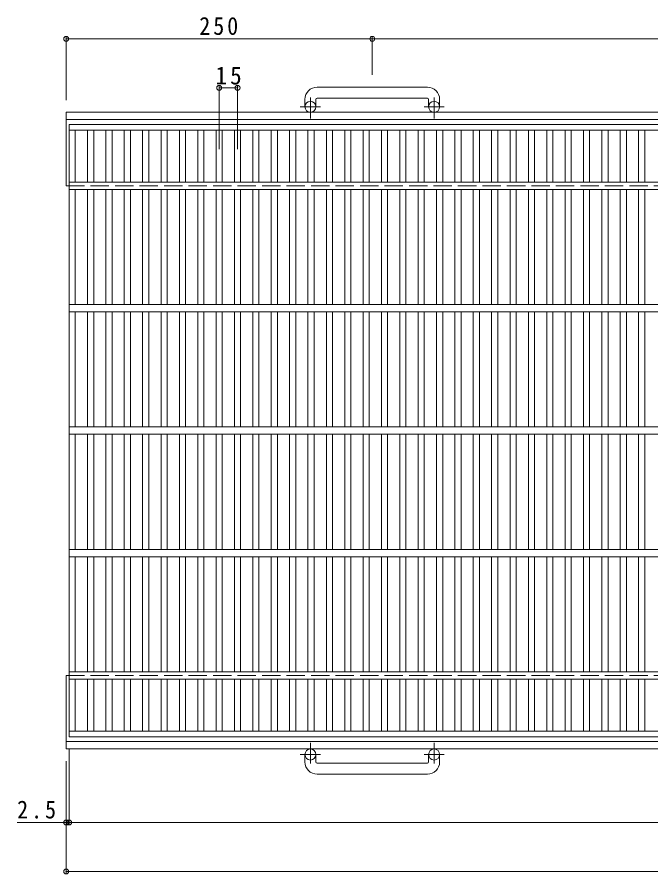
# Model space of a CAD drawing. Units: millimetres at full size, sheet at 1:5; details may follow other scales. Extents: x -850 to 902, y -691 to 651.
# Drawn here: x -850 to -332, y -161 to 539 of the extents above; entities that cross this region are included whole.
import ezdxf

# ---------------------------------------------------------------- set-up
doc = ezdxf.new("R2010")
doc.units = ezdxf.units.MM
doc.header["$LTSCALE"] = 5
doc.header["$PDMODE"] = 32
doc.header["$PDSIZE"] = 4
doc.linetypes.add('CHAIN1', pattern=[8, 5, -1, 1, -1])
doc.linetypes.add('DASHED3', pattern=[4, 3, -1])
for name, color, linetype, lineweight in [('E-1', 2, 'Continuous', 9), ('E-2', 3, 'Continuous', 9), ('E-4', 7, 'Continuous', 9)]:
    doc.layers.add(name, color=color, linetype=linetype, lineweight=lineweight)
doc.styles.add('ＭＳ ゴシック', font='')
doc.styles.get('ＭＳ ゴシック').set_extended_font_data('MS Gothic')

msp = doc.modelspace()

# ---------------------------------------------------------------- linework, layer by layer
at = {"layer": 'E-1'}
for p, q in [((-515, 481.85), (-605, 481.85)), ((-615, 471.85), (-615, 465.75)), ((-606, 471.85), (-606, 465.75)), ((-605, 472.849), (-515, 472.849)), ((-514, 471.85), (-514, 465.75)), ((-505, 471.85), (-505, 465.75)), ((-810, 401.25), (-810, 461.25)), ((-810, 461.25), (376.422, 461.25)), ((-810, 455.25), (375.163, 455.25)), ((-810, 1.249), (-810, -58.751)), ((-810, -52.751), (364.207, -52.751)), ((-810, -58.751), (362.948, -58.751)), ((-615, -69.351), (-615, -63.251)), ((-606, -69.351), (-606, -63.251)), ((-514, -69.351), (-514, -63.251)), ((-505, -69.351), (-505, -63.251)), ((-605, -70.351), (-515, -70.351)), ((-515, -79.351), (-605, -79.351))]:
    msp.add_line(p, q, dxfattribs=at)
at = {"layer": 'E-1', "linetype": 'CHAIN1'}
for p, q in [((-610.5, 456.143), (-610.5, 473.24)), ((-509.5, 456.143), (-509.5, 473.24)), ((-602.337, 465.75), (-618.744, 465.75)), ((-501.337, 465.75), (-517.744, 465.75)), ((-610.5, -53.644), (-610.5, -70.741)), ((-509.5, -53.644), (-509.5, -70.741)), ((-602.337, -63.251), (-618.744, -63.251)), ((-501.337, -63.251), (-517.744, -63.251))]:
    msp.add_line(p, q, dxfattribs=at)
at = {"layer": 'E-1', "linetype": 'DASHED3'}
for p, q in [((-810, 401.25), (363.833, 401.25)), ((-810, 1.249), (375.538, 1.249))]:
    msp.add_line(p, q, dxfattribs=at)
at = {"layer": 'E-1'}
for centre in [(-610.5, 465.75), (-509.5, 465.75), (-610.5, -63.251), (-509.5, -63.251)]:
    msp.add_circle(centre, 4.5, dxfattribs=at)
for centre, radius, start, end in [((-605, 471.85), 10, 90, 180), ((-515, 471.85), 10, 0, 90), ((-605, 471.85), 1, 90, 180), ((-515, 471.85), 1, 0, 90), ((-605, -69.351), 10, 180, 270), ((-605, -69.351), 1, 180, 270), ((-515, -69.351), 10, 270, 0), ((-515, -69.351), 1, 270, 0)]:
    msp.add_arc(centre, radius, start, end, dxfattribs=at)
at = {"layer": 'E-2'}
for p, q in [((-807.5, -48.751), (-807.5, 451.249)), ((-807.5, 451.249), (187.5, 451.249)), ((-807.5, 446.749), (187.5, 446.749)), ((-802.5, 404.249), (-802.5, 446.749)), ((-792.5, 404.249), (-792.5, 446.749)), ((-787.5, 404.249), (-787.5, 446.749)), ((-777.5, 404.249), (-777.5, 446.749)), ((-772.5, 404.249), (-772.5, 446.749)), ((-762.5, 404.249), (-762.5, 446.749)), ((-757.5, 404.249), (-757.5, 446.749)), ((-747.5, 404.249), (-747.5, 446.749)), ((-742.5, 404.249), (-742.5, 446.749)), ((-732.5, 404.249), (-732.5, 446.749)), ((-727.5, 404.249), (-727.5, 446.749)), ((-717.5, 404.249), (-717.5, 446.749)), ((-712.5, 404.249), (-712.5, 446.749)), ((-702.5, 404.249), (-702.5, 446.749)), ((-697.5, 404.249), (-697.5, 446.749)), ((-687.5, 404.249), (-687.5, 446.749)), ((-682.5, 404.249), (-682.5, 446.749)), ((-672.5, 404.249), (-672.5, 446.749)), ((-667.5, 404.249), (-667.5, 446.749)), ((-657.5, 404.249), (-657.5, 446.749)), ((-652.5, 404.249), (-652.5, 446.749)), ((-642.5, 404.249), (-642.5, 446.749)), ((-637.5, 404.249), (-637.5, 446.749)), ((-627.5, 404.249), (-627.5, 446.749)), ((-622.5, 404.249), (-622.5, 446.749)), ((-612.5, 404.249), (-612.5, 446.749)), ((-607.5, 404.249), (-607.5, 446.749)), ((-597.5, 404.249), (-597.5, 446.749)), ((-592.5, 404.249), (-592.5, 446.749)), ((-582.5, 404.249), (-582.5, 446.749)), ((-577.5, 404.249), (-577.5, 446.749)), ((-567.5, 404.249), (-567.5, 446.749)), ((-562.5, 404.249), (-562.5, 446.749)), ((-552.5, 404.249), (-552.5, 446.749)), ((-547.5, 404.249), (-547.5, 446.749)), ((-537.5, 404.249), (-537.5, 446.749)), ((-532.5, 404.249), (-532.5, 446.749)), ((-522.5, 404.249), (-522.5, 446.749)), ((-517.5, 404.249), (-517.5, 446.749)), ((-507.5, 404.249), (-507.5, 446.749)), ((-502.5, 404.249), (-502.5, 446.749)), ((-492.5, 404.249), (-492.5, 446.749)), ((-487.5, 404.249), (-487.5, 446.749)), ((-477.5, 404.249), (-477.5, 446.749)), ((-472.5, 404.249), (-472.5, 446.749)), ((-462.5, 404.249), (-462.5, 446.749)), ((-457.5, 404.249), (-457.5, 446.749)), ((-447.5, 404.249), (-447.5, 446.749)), ((-442.5, 404.249), (-442.5, 446.749)), ((-432.5, 404.249), (-432.5, 446.749)), ((-427.5, 404.249), (-427.5, 446.749)), ((-417.5, 404.249), (-417.5, 446.749)), ((-412.5, 404.249), (-412.5, 446.749)), ((-402.5, 404.249), (-402.5, 446.749)), ((-397.5, 404.249), (-397.5, 446.749)), ((-387.5, 404.249), (-387.5, 446.749)), ((-382.5, 404.249), (-382.5, 446.749)), ((-372.5, 404.249), (-372.5, 446.749)), ((-367.5, 404.249), (-367.5, 446.749)), ((-357.5, 404.249), (-357.5, 446.749)), ((-352.5, 404.249), (-352.5, 446.749)), ((-342.5, 404.249), (-342.5, 446.749)), ((-337.5, 404.249), (-337.5, 446.749)), ((187.5, 404.249), (-807.5, 404.249)), ((187.5, 398.249), (-807.5, 398.249)), ((-802.5, 304.249), (-802.5, 398.249)), ((-792.5, 304.249), (-792.5, 398.249)), ((-787.5, 304.249), (-787.5, 398.249)), ((-777.5, 304.249), (-777.5, 398.249)), ((-772.5, 304.249), (-772.5, 398.249)), ((-762.5, 304.249), (-762.5, 398.249)), ((-757.5, 304.249), (-757.5, 398.249)), ((-747.5, 304.249), (-747.5, 398.249)), ((-742.5, 304.249), (-742.5, 398.249)), ((-732.5, 304.249), (-732.5, 398.249)), ((-727.5, 304.249), (-727.5, 398.249)), ((-717.5, 304.249), (-717.5, 398.249)), ((-712.5, 304.249), (-712.5, 398.249)), ((-702.5, 304.249), (-702.5, 398.249)), ((-697.5, 304.249), (-697.5, 398.249)), ((-687.5, 304.249), (-687.5, 398.249)), ((-682.5, 304.249), (-682.5, 398.249)), ((-672.5, 304.249), (-672.5, 398.249)), ((-667.5, 304.249), (-667.5, 398.249)), ((-657.5, 304.249), (-657.5, 398.249)), ((-652.5, 304.249), (-652.5, 398.249)), ((-642.5, 304.249), (-642.5, 398.249)), ((-637.5, 304.249), (-637.5, 398.249)), ((-627.5, 304.249), (-627.5, 398.249)), ((-622.5, 304.249), (-622.5, 398.249)), ((-612.5, 304.249), (-612.5, 398.249)), ((-607.5, 304.249), (-607.5, 398.249)), ((-597.5, 304.249), (-597.5, 398.249)), ((-592.5, 304.249), (-592.5, 398.249)), ((-582.5, 304.249), (-582.5, 398.249)), ((-577.5, 304.249), (-577.5, 398.249)), ((-567.5, 304.249), (-567.5, 398.249)), ((-562.5, 304.249), (-562.5, 398.249)), ((-552.5, 304.249), (-552.5, 398.249)), ((-547.5, 304.249), (-547.5, 398.249)), ((-537.5, 304.249), (-537.5, 398.249)), ((-532.5, 304.249), (-532.5, 398.249)), ((-522.5, 304.249), (-522.5, 398.249)), ((-517.5, 304.249), (-517.5, 398.249)), ((-507.5, 304.249), (-507.5, 398.249)), ((-502.5, 304.249), (-502.5, 398.249)), ((-492.5, 304.249), (-492.5, 398.249)), ((-487.5, 304.249), (-487.5, 398.249)), ((-477.5, 304.249), (-477.5, 398.249)), ((-472.5, 304.249), (-472.5, 398.249)), ((-462.5, 304.249), (-462.5, 398.249)), ((-457.5, 304.249), (-457.5, 398.249)), ((-447.5, 304.249), (-447.5, 398.249)), ((-442.5, 304.249), (-442.5, 398.249)), ((-432.5, 304.249), (-432.5, 398.249)), ((-427.5, 304.249), (-427.5, 398.249)), ((-417.5, 304.249), (-417.5, 398.249)), ((-412.5, 304.249), (-412.5, 398.249)), ((-402.5, 304.249), (-402.5, 398.249)), ((-397.5, 304.249), (-397.5, 398.249)), ((-387.5, 304.249), (-387.5, 398.249)), ((-382.5, 304.249), (-382.5, 398.249)), ((-372.5, 304.249), (-372.5, 398.249)), ((-367.5, 304.249), (-367.5, 398.249)), ((-357.5, 304.249), (-357.5, 398.249)), ((-352.5, 304.249), (-352.5, 398.249)), ((-342.5, 304.249), (-342.5, 398.249)), ((-337.5, 304.249), (-337.5, 398.249)), ((187.5, 304.249), (-807.5, 304.249)), ((187.5, 298.249), (-807.5, 298.249)), ((-802.5, 204.249), (-802.5, 298.249)), ((-792.5, 204.249), (-792.5, 298.249)), ((-787.5, 204.249), (-787.5, 298.249)), ((-777.5, 204.249), (-777.5, 298.249)), ((-772.5, 204.249), (-772.5, 298.249)), ((-762.5, 204.249), (-762.5, 298.249)), ((-757.5, 204.249), (-757.5, 298.249)), ((-747.5, 204.249), (-747.5, 298.249)), ((-742.5, 204.249), (-742.5, 298.249)), ((-732.5, 204.249), (-732.5, 298.249)), ((-727.5, 204.249), (-727.5, 298.249)), ((-717.5, 204.249), (-717.5, 298.249)), ((-712.5, 204.249), (-712.5, 298.249)), ((-702.5, 204.249), (-702.5, 298.249)), ((-697.5, 204.249), (-697.5, 298.249)), ((-687.5, 204.249), (-687.5, 298.249)), ((-682.5, 204.249), (-682.5, 298.249)), ((-672.5, 204.249), (-672.5, 298.249)), ((-667.5, 204.249), (-667.5, 298.249)), ((-657.5, 204.249), (-657.5, 298.249)), ((-652.5, 204.249), (-652.5, 298.249)), ((-642.5, 204.249), (-642.5, 298.249)), ((-637.5, 204.249), (-637.5, 298.249)), ((-627.5, 204.249), (-627.5, 298.249)), ((-622.5, 204.249), (-622.5, 298.249)), ((-612.5, 204.249), (-612.5, 298.249)), ((-607.5, 204.249), (-607.5, 298.249)), ((-597.5, 204.249), (-597.5, 298.249)), ((-592.5, 204.249), (-592.5, 298.249)), ((-582.5, 204.249), (-582.5, 298.249)), ((-577.5, 204.249), (-577.5, 298.249)), ((-567.5, 204.249), (-567.5, 298.249)), ((-562.5, 204.249), (-562.5, 298.249)), ((-552.5, 204.249), (-552.5, 298.249)), ((-547.5, 204.249), (-547.5, 298.249)), ((-537.5, 204.249), (-537.5, 298.249)), ((-532.5, 204.249), (-532.5, 298.249)), ((-522.5, 204.249), (-522.5, 298.249)), ((-517.5, 204.249), (-517.5, 298.249)), ((-507.5, 204.249), (-507.5, 298.249)), ((-502.5, 204.249), (-502.5, 298.249)), ((-492.5, 204.249), (-492.5, 298.249)), ((-487.5, 204.249), (-487.5, 298.249)), ((-477.5, 204.249), (-477.5, 298.249)), ((-472.5, 204.249), (-472.5, 298.249)), ((-462.5, 204.249), (-462.5, 298.249)), ((-457.5, 204.249), (-457.5, 298.249)), ((-447.5, 204.249), (-447.5, 298.249)), ((-442.5, 204.249), (-442.5, 298.249)), ((-432.5, 204.249), (-432.5, 298.249)), ((-427.5, 204.249), (-427.5, 298.249)), ((-417.5, 204.249), (-417.5, 298.249)), ((-412.5, 204.249), (-412.5, 298.249)), ((-402.5, 204.249), (-402.5, 298.249)), ((-397.5, 204.249), (-397.5, 298.249)), ((-387.5, 204.249), (-387.5, 298.249)), ((-382.5, 204.249), (-382.5, 298.249)), ((-372.5, 204.249), (-372.5, 298.249)), ((-367.5, 204.249), (-367.5, 298.249)), ((-357.5, 204.249), (-357.5, 298.249)), ((-352.5, 204.249), (-352.5, 298.249)), ((-342.5, 204.249), (-342.5, 298.249)), ((-337.5, 204.249), (-337.5, 298.249)), ((187.5, 204.249), (-807.5, 204.249)), ((187.5, 198.249), (-807.5, 198.249)), ((-802.5, 104.249), (-802.5, 198.249)), ((-792.5, 104.249), (-792.5, 198.249)), ((-787.5, 104.249), (-787.5, 198.249)), ((-777.5, 104.249), (-777.5, 198.249)), ((-772.5, 104.249), (-772.5, 198.249)), ((-762.5, 104.249), (-762.5, 198.249)), ((-757.5, 104.249), (-757.5, 198.249)), ((-747.5, 104.249), (-747.5, 198.249)), ((-742.5, 104.249), (-742.5, 198.249)), ((-732.5, 104.249), (-732.5, 198.249)), ((-727.5, 104.249), (-727.5, 198.249)), ((-717.5, 104.249), (-717.5, 198.249)), ((-712.5, 104.249), (-712.5, 198.249)), ((-702.5, 104.249), (-702.5, 198.249)), ((-697.5, 104.249), (-697.5, 198.249)), ((-687.5, 104.249), (-687.5, 198.249)), ((-682.5, 104.249), (-682.5, 198.249)), ((-672.5, 104.249), (-672.5, 198.249)), ((-667.5, 104.249), (-667.5, 198.249)), ((-657.5, 104.249), (-657.5, 198.249)), ((-652.5, 104.249), (-652.5, 198.249)), ((-642.5, 104.249), (-642.5, 198.249)), ((-637.5, 104.249), (-637.5, 198.249)), ((-627.5, 104.249), (-627.5, 198.249)), ((-622.5, 104.249), (-622.5, 198.249)), ((-612.5, 104.249), (-612.5, 198.249)), ((-607.5, 104.249), (-607.5, 198.249)), ((-597.5, 104.249), (-597.5, 198.249)), ((-592.5, 104.249), (-592.5, 198.249)), ((-582.5, 104.249), (-582.5, 198.249)), ((-577.5, 104.249), (-577.5, 198.249)), ((-567.5, 104.249), (-567.5, 198.249)), ((-562.5, 104.249), (-562.5, 198.249)), ((-552.5, 104.249), (-552.5, 198.249)), ((-547.5, 104.249), (-547.5, 198.249)), ((-537.5, 104.249), (-537.5, 198.249)), ((-532.5, 104.249), (-532.5, 198.249)), ((-522.5, 104.249), (-522.5, 198.249)), ((-517.5, 104.249), (-517.5, 198.249)), ((-507.5, 104.249), (-507.5, 198.249)), ((-502.5, 104.249), (-502.5, 198.249)), ((-492.5, 104.249), (-492.5, 198.249)), ((-487.5, 104.249), (-487.5, 198.249)), ((-477.5, 104.249), (-477.5, 198.249)), ((-472.5, 104.249), (-472.5, 198.249)), ((-462.5, 104.249), (-462.5, 198.249)), ((-457.5, 104.249), (-457.5, 198.249)), ((-447.5, 104.249), (-447.5, 198.249)), ((-442.5, 104.249), (-442.5, 198.249)), ((-432.5, 104.249), (-432.5, 198.249)), ((-427.5, 104.249), (-427.5, 198.249)), ((-417.5, 104.249), (-417.5, 198.249)), ((-412.5, 104.249), (-412.5, 198.249)), ((-402.5, 104.249), (-402.5, 198.249)), ((-397.5, 104.249), (-397.5, 198.249)), ((-387.5, 104.249), (-387.5, 198.249)), ((-382.5, 104.249), (-382.5, 198.249)), ((-372.5, 104.249), (-372.5, 198.249)), ((-367.5, 104.249), (-367.5, 198.249)), ((-357.5, 104.249), (-357.5, 198.249)), ((-352.5, 104.249), (-352.5, 198.249)), ((-342.5, 104.249), (-342.5, 198.249)), ((-337.5, 104.249), (-337.5, 198.249)), ((187.5, 104.249), (-807.5, 104.249)), ((187.5, 98.249), (-807.5, 98.249)), ((-802.5, 4.249), (-802.5, 98.249)), ((-792.5, 4.249), (-792.5, 98.249)), ((-787.5, 4.249), (-787.5, 98.249)), ((-777.5, 4.249), (-777.5, 98.249)), ((-772.5, 4.249), (-772.5, 98.249)), ((-762.5, 4.249), (-762.5, 98.249)), ((-757.5, 4.249), (-757.5, 98.249)), ((-747.5, 4.249), (-747.5, 98.249)), ((-742.5, 4.249), (-742.5, 98.249)), ((-732.5, 4.249), (-732.5, 98.249)), ((-727.5, 4.249), (-727.5, 98.249)), ((-717.5, 4.249), (-717.5, 98.249)), ((-712.5, 4.249), (-712.5, 98.249)), ((-702.5, 4.249), (-702.5, 98.249)), ((-697.5, 4.249), (-697.5, 98.249)), ((-687.5, 4.249), (-687.5, 98.249)), ((-682.5, 4.249), (-682.5, 98.249)), ((-672.5, 4.249), (-672.5, 98.249)), ((-667.5, 4.249), (-667.5, 98.249)), ((-657.5, 4.249), (-657.5, 98.249)), ((-652.5, 4.249), (-652.5, 98.249)), ((-642.5, 4.249), (-642.5, 98.249)), ((-637.5, 4.249), (-637.5, 98.249)), ((-627.5, 4.249), (-627.5, 98.249)), ((-622.5, 4.249), (-622.5, 98.249)), ((-612.5, 4.249), (-612.5, 98.249)), ((-607.5, 4.249), (-607.5, 98.249)), ((-597.5, 4.249), (-597.5, 98.249)), ((-592.5, 4.249), (-592.5, 98.249)), ((-582.5, 4.249), (-582.5, 98.249)), ((-577.5, 4.249), (-577.5, 98.249)), ((-567.5, 4.249), (-567.5, 98.249)), ((-562.5, 4.249), (-562.5, 98.249)), ((-552.5, 4.249), (-552.5, 98.249)), ((-547.5, 4.249), (-547.5, 98.249)), ((-537.5, 4.249), (-537.5, 98.249)), ((-532.5, 4.249), (-532.5, 98.249)), ((-522.5, 4.249), (-522.5, 98.249)), ((-517.5, 4.249), (-517.5, 98.249)), ((-507.5, 4.249), (-507.5, 98.249)), ((-502.5, 4.249), (-502.5, 98.249)), ((-492.5, 4.249), (-492.5, 98.249)), ((-487.5, 4.249), (-487.5, 98.249)), ((-477.5, 4.249), (-477.5, 98.249)), ((-472.5, 4.249), (-472.5, 98.249)), ((-462.5, 4.249), (-462.5, 98.249)), ((-457.5, 4.249), (-457.5, 98.249)), ((-447.5, 4.249), (-447.5, 98.249)), ((-442.5, 4.249), (-442.5, 98.249)), ((-432.5, 4.249), (-432.5, 98.249)), ((-427.5, 4.249), (-427.5, 98.249)), ((-417.5, 4.249), (-417.5, 98.249)), ((-412.5, 4.249), (-412.5, 98.249)), ((-402.5, 4.249), (-402.5, 98.249)), ((-397.5, 4.249), (-397.5, 98.249)), ((-387.5, 4.249), (-387.5, 98.249)), ((-382.5, 4.249), (-382.5, 98.249)), ((-372.5, 4.249), (-372.5, 98.249)), ((-367.5, 4.249), (-367.5, 98.249)), ((-357.5, 4.249), (-357.5, 98.249)), ((-352.5, 4.249), (-352.5, 98.249)), ((-342.5, 4.249), (-342.5, 98.249)), ((-337.5, 4.249), (-337.5, 98.249)), ((187.5, 4.249), (-807.5, 4.249)), ((187.5, -1.751), (-807.5, -1.751)), ((-802.5, -44.251), (-802.5, -1.751)), ((-792.5, -44.251), (-792.5, -1.751)), ((-787.5, -44.251), (-787.5, -1.751)), ((-777.5, -44.251), (-777.5, -1.751)), ((-772.5, -44.251), (-772.5, -1.751)), ((-762.5, -44.251), (-762.5, -1.751)), ((-757.5, -44.251), (-757.5, -1.751)), ((-747.5, -44.251), (-747.5, -1.751)), ((-742.5, -44.251), (-742.5, -1.751)), ((-732.5, -44.251), (-732.5, -1.751)), ((-727.5, -44.251), (-727.5, -1.751)), ((-717.5, -44.251), (-717.5, -1.751)), ((-712.5, -44.251), (-712.5, -1.751)), ((-702.5, -44.251), (-702.5, -1.751)), ((-697.5, -44.251), (-697.5, -1.751)), ((-687.5, -44.251), (-687.5, -1.751)), ((-682.5, -44.251), (-682.5, -1.751)), ((-672.5, -44.251), (-672.5, -1.751)), ((-667.5, -44.251), (-667.5, -1.751)), ((-657.5, -44.251), (-657.5, -1.751)), ((-652.5, -44.251), (-652.5, -1.751)), ((-642.5, -44.251), (-642.5, -1.751)), ((-637.5, -44.251), (-637.5, -1.751)), ((-627.5, -44.251), (-627.5, -1.751)), ((-622.5, -44.251), (-622.5, -1.751)), ((-612.5, -44.251), (-612.5, -1.751)), ((-607.5, -44.251), (-607.5, -1.751)), ((-597.5, -44.251), (-597.5, -1.751)), ((-592.5, -44.251), (-592.5, -1.751)), ((-582.5, -44.251), (-582.5, -1.751)), ((-577.5, -44.251), (-577.5, -1.751)), ((-567.5, -44.251), (-567.5, -1.751)), ((-562.5, -44.251), (-562.5, -1.751)), ((-552.5, -44.251), (-552.5, -1.751)), ((-547.5, -44.251), (-547.5, -1.751)), ((-537.5, -44.251), (-537.5, -1.751)), ((-532.5, -44.251), (-532.5, -1.751)), ((-522.5, -44.251), (-522.5, -1.751)), ((-517.5, -44.251), (-517.5, -1.751)), ((-507.5, -44.251), (-507.5, -1.751)), ((-502.5, -44.251), (-502.5, -1.751)), ((-492.5, -44.251), (-492.5, -1.751)), ((-487.5, -44.251), (-487.5, -1.751)), ((-477.5, -44.251), (-477.5, -1.751)), ((-472.5, -44.251), (-472.5, -1.751)), ((-462.5, -44.251), (-462.5, -1.751)), ((-457.5, -44.251), (-457.5, -1.751)), ((-447.5, -44.251), (-447.5, -1.751)), ((-442.5, -44.251), (-442.5, -1.751)), ((-432.5, -44.251), (-432.5, -1.751)), ((-427.5, -44.251), (-427.5, -1.751)), ((-417.5, -44.251), (-417.5, -1.751)), ((-412.5, -44.251), (-412.5, -1.751)), ((-402.5, -44.251), (-402.5, -1.751)), ((-397.5, -44.251), (-397.5, -1.751)), ((-387.5, -44.251), (-387.5, -1.751)), ((-382.5, -44.251), (-382.5, -1.751)), ((-372.5, -44.251), (-372.5, -1.751)), ((-367.5, -44.251), (-367.5, -1.751)), ((-357.5, -44.251), (-357.5, -1.751)), ((-352.5, -44.251), (-352.5, -1.751)), ((-342.5, -44.251), (-342.5, -1.751)), ((-337.5, -44.251), (-337.5, -1.751)), ((187.5, -44.251), (-807.5, -44.251)), ((187.5, -48.751), (-807.5, -48.751))]:
    msp.add_line(p, q, dxfattribs=at)
at = {"layer": 'E-4'}
for p, q in [((-810, 522.75), (-810, 471.25)), ((-810, 521.25), (-560, 521.25)), ((-560, 522.75), (-560, 491.85)), ((-560, 521.25), (-60, 521.25)), ((-685, 431.25), (-685, 482.75)), ((-685, 481.25), (-670, 481.25)), ((-670, 431.25), (-670, 482.75)), ((-807.5, -120.251), (-807.5, -58.751)), ((-810, -160.251), (-810, -68.751)), ((-810, -118.751), (-850, -118.751)), ((-810, -118.751), (-807.5, -118.751)), ((-807.5, -118.751), (187.5, -118.751)), ((-810, -158.751), (377.124, -158.751))]:
    msp.add_line(p, q, dxfattribs=at)
for p in [(-810, 521.25), (-560, 521.25), (-685, 481.25), (-670, 481.25), (-810, -118.751), (-807.5, -118.751), (-810, -158.751)]:
    msp.add_point(p, dxfattribs=at)

# ---------------------------------------------------------------- texts
at = {"layer": 'E-4', "color": 2, "char_height": 14.66, "attachment_point": 7, "style": 'ＭＳ ゴシック'}
for s, insert in [('\\T1.27;\\W0.9;250', (-701.25, 524.25)), ('\\T1.27;\\W0.95;15', (-688.125, 483.75)), ('\\T1.27;\\W0.9;2.5', (-850, -115.751))]:
    msp.add_mtext(s, dxfattribs=dict(at, insert=insert))

doc.saveas('drawing.dxf')
